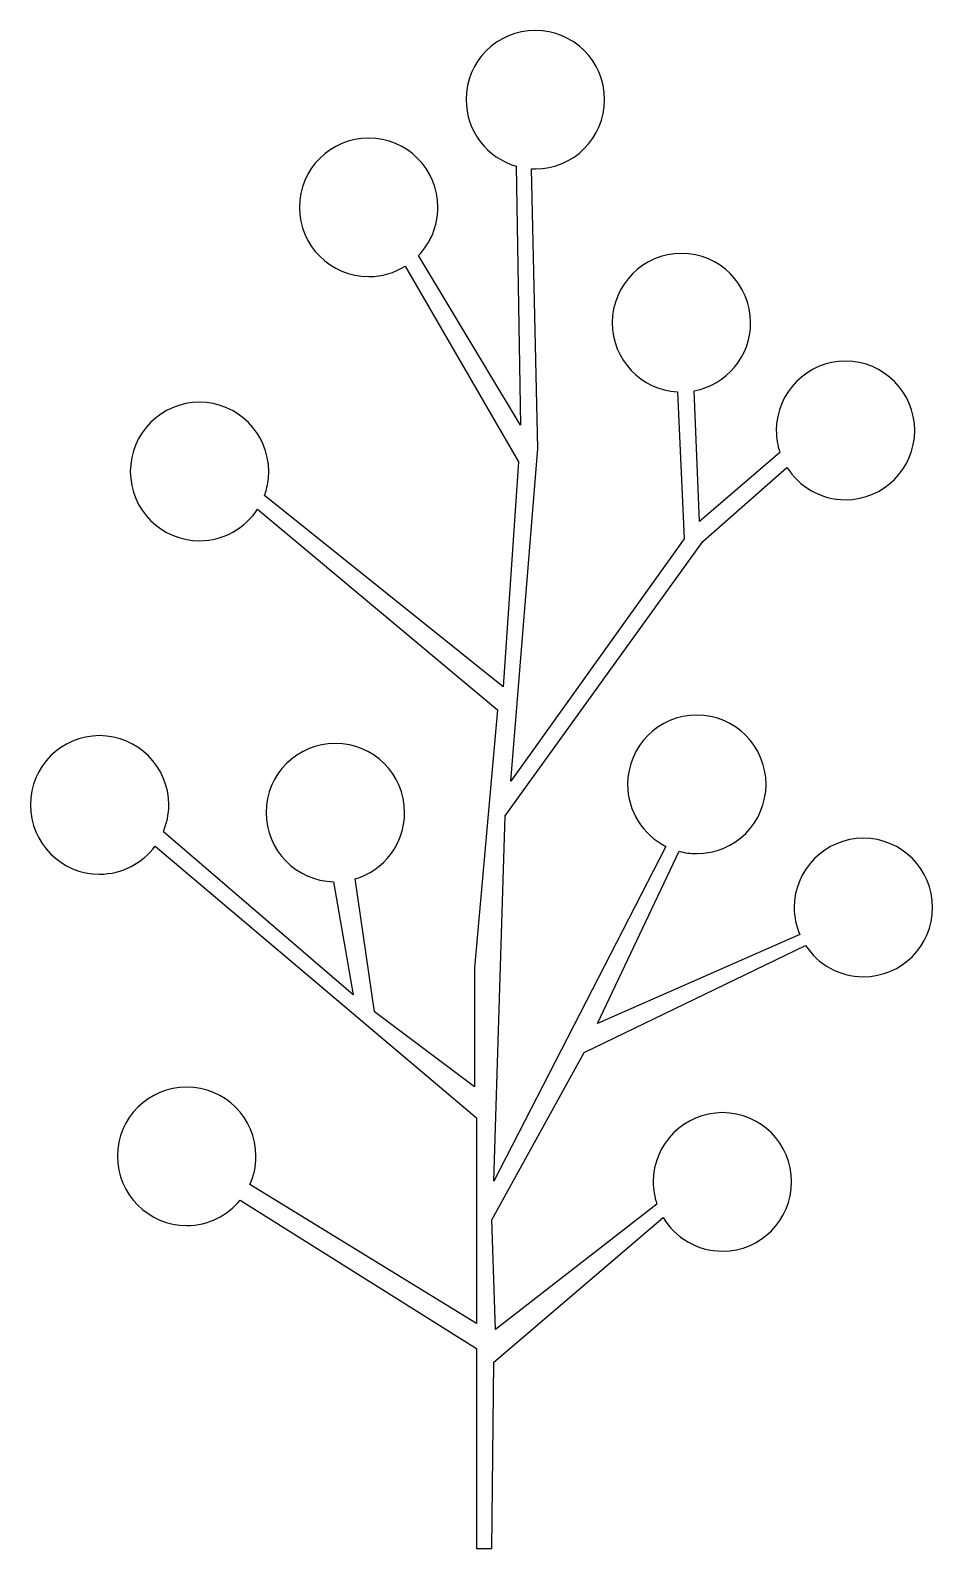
# Model space of a CAD drawing. Header units: centimetres. Extents: x -4.8 to 4.8, y -8 to 8.
import ezdxf

# ---------------------------------------------------------------- set-up
doc = ezdxf.new("R2010")
doc.units = ezdxf.units.CM
doc.header["$MEASUREMENT"] = 0
doc.layers.add('Camada 1', color=7, linetype='Continuous')

msp = doc.modelspace()

# ---------------------------------------------------------------- linework, layer by layer
at = {"layer": 'Camada 1'}
msp.add_open_spline([(0.10825, -8.00947), (0.10825, -8.00947), (-0.05409, -8.00947), (-0.05409, -8.00947), (-0.05409, -8.00947), (-0.05409, -8.00947), (-0.05409, -5.89889), (-0.05409, -5.89889), (-0.05409, -5.89889), (-0.05409, -5.89889), (-2.54657, -4.33242), (-2.54657, -4.33242), (-2.54657, -4.33242), (-2.68053, -4.4958), (-2.88397, -4.60005), (-3.1118, -4.60005), (-3.1118, -4.60005), (-3.51529, -4.60005), (-3.84239, -4.27295), (-3.84239, -3.86946), (-3.84239, -3.86946), (-3.84239, -3.46594), (-3.51531, -3.13887), (-3.1118, -3.13887), (-3.1118, -3.13887), (-2.70828, -3.13887), (-2.38121, -3.46595), (-2.38121, -3.86946), (-2.38121, -3.86946), (-2.38121, -3.97633), (-2.40412, -4.07779), (-2.44535, -4.16926), (-2.44535, -4.16926), (-2.44535, -4.16926), (-0.05413, -5.63505), (-0.05413, -5.63505), (-0.05413, -5.63505), (-0.05413, -5.63505), (-0.05413, -3.46356), (-0.05413, -3.46356), (-0.05413, -3.46356), (-0.05413, -3.46356), (-3.44531, -0.59809), (-3.44531, -0.59809), (-3.44531, -0.59809), (-3.5784, -0.77711), (-3.79157, -0.89299), (-4.03179, -0.89299), (-4.03179, -0.89299), (-4.4353, -0.893), (-4.76238, -0.56589), (-4.76238, -0.1624), (-4.76238, -0.1624), (-4.76238, 0.24112), (-4.4353, 0.56819), (-4.03179, 0.56819), (-4.03179, 0.56819), (-3.6283, 0.56819), (-3.3012, 0.24111), (-3.3012, -0.1624), (-3.3012, -0.1624), (-3.3012, -0.26315), (-3.32157, -0.35909), (-3.35854, -0.44635), (-3.35854, -0.44635), (-3.35854, -0.44635), (-1.35297, -2.16469), (-1.35297, -2.16469), (-1.35297, -2.16469), (-1.35297, -2.16469), (-1.56122, -0.97391), (-1.56122, -0.97391), (-1.56122, -0.97391), (-1.95593, -0.96391), (-2.27295, -0.64072), (-2.27295, -0.24355), (-2.27295, -0.24355), (-2.27295, 0.15994), (-1.94587, 0.48702), (-1.54236, 0.48702), (-1.54236, 0.48702), (-1.13887, 0.48702), (-0.81177, 0.15994), (-0.81177, -0.24355), (-0.81177, -0.24355), (-0.81177, -0.57478), (-1.03217, -0.85453), (-1.33435, -0.94411), (-1.33435, -0.94411), (-1.33435, -0.94411), (-1.12975, -2.34735), (-1.12975, -2.34735), (-1.12975, -2.34735), (-1.12975, -2.34735), (-0.07446, -3.13882), (-0.07446, -3.13882), (-0.07446, -3.13882), (-0.07446, -3.13882), (-0.07446, -1.88057), (-0.07446, -1.88057), (-0.07446, -1.88057), (-0.07446, -1.88057), (0.16906, 0.83887), (0.16906, 0.83887), (0.16906, 0.83887), (0.16906, 0.83887), (-2.36433, 2.95644), (-2.36433, 2.95644), (-2.36433, 2.95644), (-2.49474, 2.75676), (-2.72027, 2.62476), (-2.97658, 2.62476), (-2.97658, 2.62476), (-3.38007, 2.62476), (-3.70717, 2.95186), (-3.70717, 3.35535), (-3.70717, 3.35535), (-3.70717, 3.75884), (-3.38009, 4.08594), (-2.97658, 4.08594), (-2.97658, 4.08594), (-2.57307, 4.08594), (-2.24599, 3.75884), (-2.24599, 3.35535), (-2.24599, 3.35535), (-2.24599, 3.29074), (-2.25438, 3.22811), (-2.27017, 3.1685), (-2.27017, 3.1685), (-2.27604, 3.14614), (-2.28292, 3.12426), (-2.29078, 3.10278), (-2.29078, 3.10278), (-2.29078, 3.10278), (0.22993, 1.0824), (0.22993, 1.0824), (0.22993, 1.0824), (0.22993, 1.0824), (0.39228, 3.45682), (0.39228, 3.45682), (0.39228, 3.45682), (0.39228, 3.45682), (-0.80712, 5.52032), (-0.80712, 5.52032), (-0.80712, 5.52032), (-0.91859, 5.4515), (-1.04993, 5.41179), (-1.19058, 5.41179), (-1.19058, 5.41179), (-1.59407, 5.41179), (-1.92117, 5.73887), (-1.92117, 6.14238), (-1.92117, 6.14238), (-1.92117, 6.54587), (-1.59407, 6.87297), (-1.19058, 6.87297), (-1.19058, 6.87297), (-0.78709, 6.87297), (-0.45999, 6.54589), (-0.45999, 6.14238), (-0.45999, 6.14238), (-0.45999, 5.94521), (-0.5381, 5.7663), (-0.66502, 5.63486), (-0.66502, 5.63486), (-0.66502, 5.63486), (0.41265, 3.84239), (0.41265, 3.84239), (0.41265, 3.84239), (0.41265, 3.84239), (0.36603, 6.57665), (0.36603, 6.57665), (0.36603, 6.57665), (0.06089, 6.66425), (-0.16234, 6.94551), (-0.16234, 7.27885), (-0.16234, 7.27885), (-0.16231, 7.68239), (0.1648, 8.00947), (0.56829, 8.00947), (0.56829, 8.00947), (0.97181, 8.00947), (1.29888, 7.68239), (1.29888, 7.27888), (1.29888, 7.27888), (1.29888, 6.87539), (0.9718, 6.54829), (0.56829, 6.54829), (0.56829, 6.54829), (0.55514, 6.54829), (0.54215, 6.54861), (0.52921, 6.54932), (0.52921, 6.54932), (0.52921, 6.54932), (0.5953, 3.59887), (0.5953, 3.59887), (0.5953, 3.59887), (0.5953, 3.59887), (0.31119, 0.08798), (0.31119, 0.08798), (0.31119, 0.08798), (0.31119, 0.08798), (2.13769, 2.64505), (2.13769, 2.64505), (2.13769, 2.64505), (2.13769, 2.64505), (2.06895, 4.19535), (2.06895, 4.19535), (2.06895, 4.19535), (1.68485, 4.21689), (1.38005, 4.53529), (1.38005, 4.92475), (1.38005, 4.92475), (1.38005, 5.32824), (1.70713, 5.65534), (2.11064, 5.65534), (2.11064, 5.65534), (2.51413, 5.65534), (2.84121, 5.32826), (2.84121, 4.92475), (2.84121, 4.92475), (2.84121, 4.56746), (2.5847, 4.27001), (2.24587, 4.20659), (2.24587, 4.20659), (2.24587, 4.20659), (2.3, 2.82769), (2.3, 2.82769), (2.3, 2.82769), (2.3, 2.82769), (3.14942, 3.55606), (3.14942, 3.55606), (3.14942, 3.55606), (3.125, 3.62898), (3.11177, 3.70708), (3.11177, 3.78826), (3.11177, 3.78826), (3.11177, 4.19175), (3.43885, 4.51885), (3.84234, 4.51885), (3.84234, 4.51885), (4.24586, 4.51885), (4.57293, 4.19175), (4.57293, 3.78826), (4.57293, 3.78826), (4.57293, 3.38474), (4.24585, 3.05767), (3.84234, 3.05767), (3.84234, 3.05767), (3.58202, 3.05767), (3.35352, 3.1938), (3.22409, 3.3988), (3.22409, 3.3988), (3.22409, 3.3988), (2.33713, 2.61828), (2.33713, 2.61828), (2.33713, 2.61828), (2.33713, 2.61828), (0.25028, -0.27732), (0.25028, -0.27732), (0.25028, -0.27732), (0.25028, -0.27732), (0.12849, -4.13323), (0.12849, -4.13323), (0.12849, -4.13323), (0.12849, -4.13323), (1.94735, -0.60007), (1.94735, -0.60007), (1.94735, -0.60007), (1.70724, -0.48029), (1.54241, -0.2324), (1.54241, 0.05411), (1.54241, 0.05411), (1.54241, 0.45763), (1.86949, 0.7847), (2.273, 0.7847), (2.273, 0.7847), (2.67651, 0.7847), (3.00359, 0.45762), (3.00359, 0.05411), (3.00359, 0.05411), (3.00359, -0.34938), (2.67651, -0.67646), (2.273, -0.67646), (2.273, -0.67646), (2.20807, -0.67646), (2.14513, -0.66799), (2.08528, -0.65212), (2.08528, -0.65212), (2.08528, -0.65212), (1.22443, -2.46912), (1.22443, -2.46912), (1.22443, -2.46912), (1.22443, -2.46912), (3.35946, -1.53115), (3.35946, -1.53115), (3.35946, -1.53115), (3.32194, -1.44315), (3.30117, -1.34636), (3.30117, -1.24474), (3.30117, -1.24474), (3.30117, -0.84122), (3.62827, -0.51415), (4.03176, -0.51415), (4.03176, -0.51415), (4.43528, -0.51415), (4.76235, -0.84123), (4.76235, -1.24474), (4.76235, -1.24474), (4.76235, -1.64823), (4.43527, -1.97531), (4.03176, -1.97531), (4.03176, -1.97531), (3.77657, -1.97531), (3.55207, -1.84461), (3.42145, -1.64641), (3.42145, -1.64641), (3.42145, -1.64641), (1.08237, -2.77354), (1.08237, -2.77354), (1.08237, -2.77354), (1.08237, -2.77354), (0.10825, -4.53913), (0.10825, -4.53913), (0.10825, -4.53913), (0.10825, -4.53913), (0.14884, -5.69591), (0.14884, -5.69591), (0.14884, -5.69591), (0.14884, -5.69591), (1.85101, -4.37339), (1.85101, -4.37339), (1.85101, -4.37339), (1.82635, -4.30013), (1.81296, -4.22165), (1.81296, -4.14008), (1.81296, -4.14008), (1.81296, -3.73659), (2.14004, -3.40951), (2.54353, -3.40951), (2.54353, -3.40951), (2.94705, -3.40951), (3.27412, -3.73659), (3.27412, -4.14008), (3.27412, -4.14008), (3.27412, -4.5436), (2.94704, -4.87067), (2.54353, -4.87067), (2.54353, -4.87067), (2.27757, -4.87067), (2.04474, -4.72854), (1.91694, -4.51615), (1.91694, -4.51615), (1.91694, -4.51615), (0.12849, -6.04094), (0.12849, -6.04094), (0.12849, -6.04094), (0.12849, -6.04094), (0.10825, -8.00947), (0.10825, -8.00947)], degree=3, knots=[0, 0, 0, 0, 0.01098901, 0.01098901, 0.01098901, 0.01098901, 0.02197802, 0.02197802, 0.02197802, 0.02197802, 0.03296703, 0.03296703, 0.03296703, 0.03296703, 0.04395604, 0.04395604, 0.04395604, 0.04395604, 0.05494505, 0.05494505, 0.05494505, 0.05494505, 0.06593407, 0.06593407, 0.06593407, 0.06593407, 0.07692308, 0.07692308, 0.07692308, 0.07692308, 0.08791209, 0.08791209, 0.08791209, 0.08791209, 0.0989011, 0.0989011, 0.0989011, 0.0989011, 0.10989011, 0.10989011, 0.10989011, 0.10989011, 0.12087912, 0.12087912, 0.12087912, 0.12087912, 0.13186813, 0.13186813, 0.13186813, 0.13186813, 0.14285714, 0.14285714, 0.14285714, 0.14285714, 0.15384615, 0.15384615, 0.15384615, 0.15384615, 0.16483516, 0.16483516, 0.16483516, 0.16483516, 0.17582418, 0.17582418, 0.17582418, 0.17582418, 0.18681319, 0.18681319, 0.18681319, 0.18681319, 0.1978022, 0.1978022, 0.1978022, 0.1978022, 0.20879121, 0.20879121, 0.20879121, 0.20879121, 0.21978022, 0.21978022, 0.21978022, 0.21978022, 0.23076923, 0.23076923, 0.23076923, 0.23076923, 0.24175824, 0.24175824, 0.24175824, 0.24175824, 0.25274725, 0.25274725, 0.25274725, 0.25274725, 0.26373626, 0.26373626, 0.26373626, 0.26373626, 0.27472527, 0.27472527, 0.27472527, 0.27472527, 0.28571429, 0.28571429, 0.28571429, 0.28571429, 0.2967033, 0.2967033, 0.2967033, 0.2967033, 0.30769231, 0.30769231, 0.30769231, 0.30769231, 0.31868132, 0.31868132, 0.31868132, 0.31868132, 0.32967033, 0.32967033, 0.32967033, 0.32967033, 0.34065934, 0.34065934, 0.34065934, 0.34065934, 0.35164835, 0.35164835, 0.35164835, 0.35164835, 0.36263736, 0.36263736, 0.36263736, 0.36263736, 0.37362637, 0.37362637, 0.37362637, 0.37362637, 0.38461538, 0.38461538, 0.38461538, 0.38461538, 0.3956044, 0.3956044, 0.3956044, 0.3956044, 0.40659341, 0.40659341, 0.40659341, 0.40659341, 0.41758242, 0.41758242, 0.41758242, 0.41758242, 0.42857143, 0.42857143, 0.42857143, 0.42857143, 0.43956044, 0.43956044, 0.43956044, 0.43956044, 0.45054945, 0.45054945, 0.45054945, 0.45054945, 0.46153846, 0.46153846, 0.46153846, 0.46153846, 0.47252747, 0.47252747, 0.47252747, 0.47252747, 0.48351648, 0.48351648, 0.48351648, 0.48351648, 0.49450549, 0.49450549, 0.49450549, 0.49450549, 0.50549451, 0.50549451, 0.50549451, 0.50549451, 0.51648352, 0.51648352, 0.51648352, 0.51648352, 0.52747253, 0.52747253, 0.52747253, 0.52747253, 0.53846154, 0.53846154, 0.53846154, 0.53846154, 0.54945055, 0.54945055, 0.54945055, 0.54945055, 0.56043956, 0.56043956, 0.56043956, 0.56043956, 0.57142857, 0.57142857, 0.57142857, 0.57142857, 0.58241758, 0.58241758, 0.58241758, 0.58241758, 0.59340659, 0.59340659, 0.59340659, 0.59340659, 0.6043956, 0.6043956, 0.6043956, 0.6043956, 0.61538462, 0.61538462, 0.61538462, 0.61538462, 0.62637363, 0.62637363, 0.62637363, 0.62637363, 0.63736264, 0.63736264, 0.63736264, 0.63736264, 0.64835165, 0.64835165, 0.64835165, 0.64835165, 0.65934066, 0.65934066, 0.65934066, 0.65934066, 0.67032967, 0.67032967, 0.67032967, 0.67032967, 0.68131868, 0.68131868, 0.68131868, 0.68131868, 0.69230769, 0.69230769, 0.69230769, 0.69230769, 0.7032967, 0.7032967, 0.7032967, 0.7032967, 0.71428571, 0.71428571, 0.71428571, 0.71428571, 0.72527473, 0.72527473, 0.72527473, 0.72527473, 0.73626374, 0.73626374, 0.73626374, 0.73626374, 0.74725275, 0.74725275, 0.74725275, 0.74725275, 0.75824176, 0.75824176, 0.75824176, 0.75824176, 0.76923077, 0.76923077, 0.76923077, 0.76923077, 0.78021978, 0.78021978, 0.78021978, 0.78021978, 0.79120879, 0.79120879, 0.79120879, 0.79120879, 0.8021978, 0.8021978, 0.8021978, 0.8021978, 0.81318681, 0.81318681, 0.81318681, 0.81318681, 0.82417582, 0.82417582, 0.82417582, 0.82417582, 0.83516484, 0.83516484, 0.83516484, 0.83516484, 0.84615385, 0.84615385, 0.84615385, 0.84615385, 0.85714286, 0.85714286, 0.85714286, 0.85714286, 0.86813187, 0.86813187, 0.86813187, 0.86813187, 0.87912088, 0.87912088, 0.87912088, 0.87912088, 0.89010989, 0.89010989, 0.89010989, 0.89010989, 0.9010989, 0.9010989, 0.9010989, 0.9010989, 0.91208791, 0.91208791, 0.91208791, 0.91208791, 0.92307692, 0.92307692, 0.92307692, 0.92307692, 0.93406593, 0.93406593, 0.93406593, 0.93406593, 0.94505495, 0.94505495, 0.94505495, 0.94505495, 0.95604396, 0.95604396, 0.95604396, 0.95604396, 0.96703297, 0.96703297, 0.96703297, 0.96703297, 0.97802198, 0.97802198, 0.97802198, 0.97802198, 1, 1, 1, 1], dxfattribs=at)

doc.saveas('drawing.dxf')
